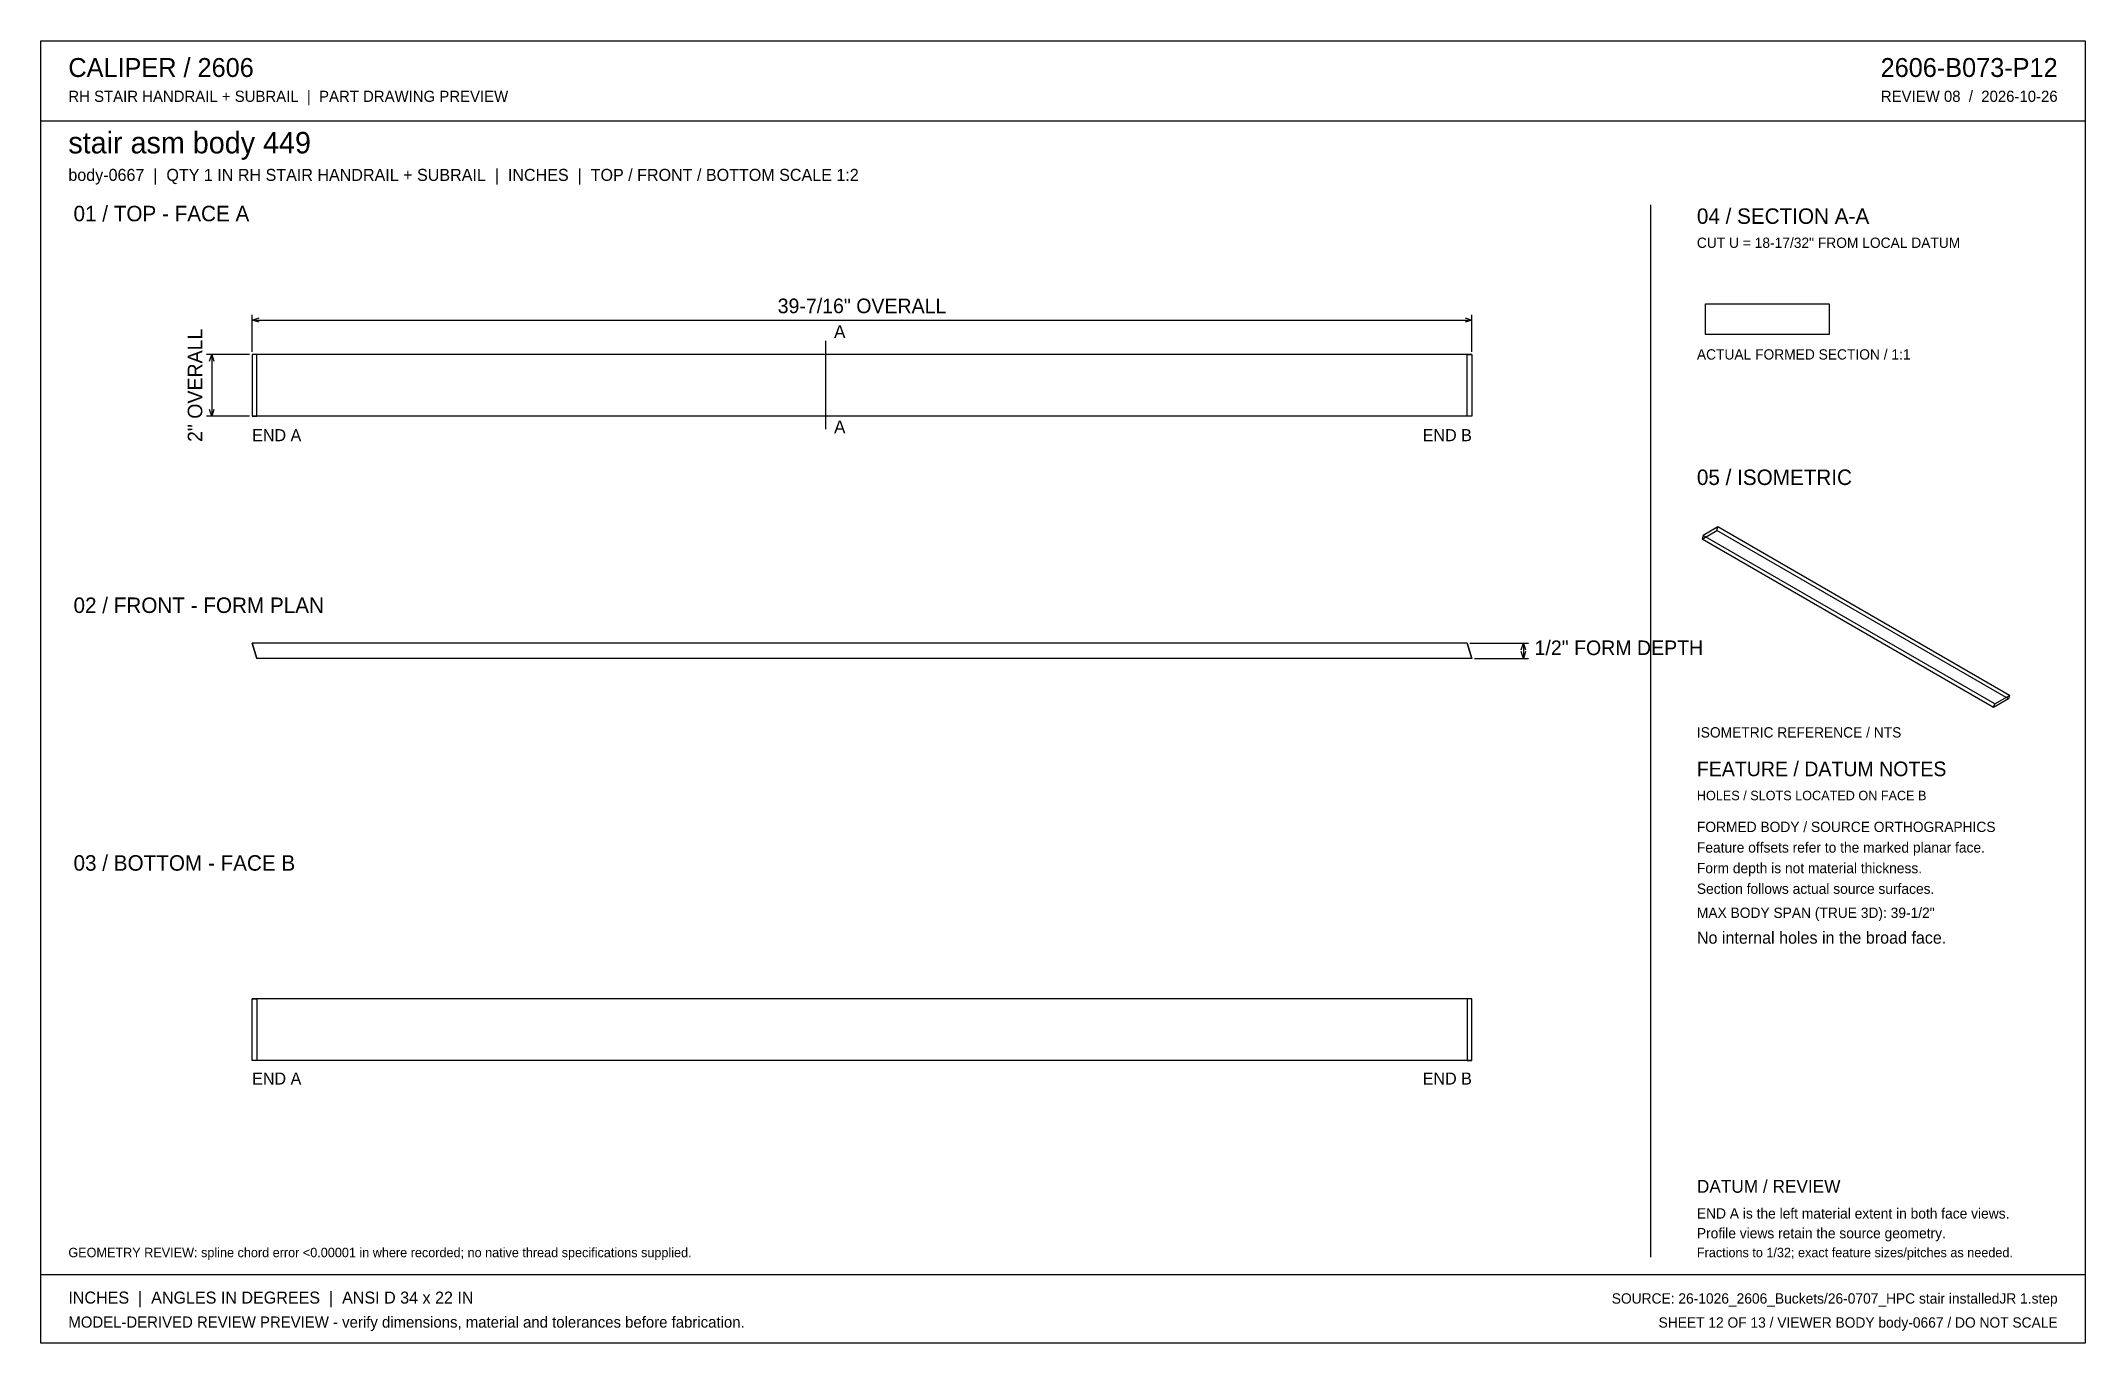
# Model space of a CAD drawing. Header units: inches. Extents: x 0.9 to 67.1, y 0.9 to 43.1.
import ezdxf
from ezdxf.enums import TextEntityAlignment as Align

# ---------------------------------------------------------------- set-up
doc = ezdxf.new("R2010")
doc.units = ezdxf.units.IN
doc.header["$MEASUREMENT"] = 0

msp = doc.modelspace()

# ---------------------------------------------------------------- linework, layer by layer
at = {"layer": 'ANNOTATION'}
for p, q in [((7.777, 33), (7.777, 34.194)), ((7.777, 34.028), (7.999, 34.097)), ((7.777, 34.028), (47.223, 34.028)), ((7.999, 33.958), (7.777, 34.028)), ((47.001, 34.097), (47.223, 34.028)), ((47.223, 34.028), (47.001, 33.958)), ((47.223, 33), (47.223, 34.194)), ((26.317, 33.361), (26.317, 30.5)), ((7.693, 32.917), (6.304, 32.917)), ((6.402, 32.694), (6.471, 32.917)), ((6.471, 32.917), (6.471, 30.917)), ((6.471, 32.917), (6.54, 32.694)), ((6.471, 30.917), (6.402, 31.139)), ((6.54, 31.139), (6.471, 30.917)), ((7.693, 30.917), (6.304, 30.917)), ((47.159, 23.583), (49.057, 23.583)), ((48.821, 23.361), (48.89, 23.583)), ((48.89, 23.083), (48.821, 23.306)), ((48.89, 23.583), (48.89, 23.083)), ((48.89, 23.583), (48.96, 23.361)), ((48.96, 23.306), (48.89, 23.083)), ((47.307, 23.083), (49.057, 23.083))]:
    msp.add_line(p, q, dxfattribs=at)
at = {"layer": 'OUTLINE'}
for p, q in [((0.944, 43.056), (67.056, 43.056)), ((0.944, 0.944), (0.944, 43.056)), ((67.056, 43.056), (67.056, 0.944)), ((0.944, 40.472), (67.056, 40.472)), ((53, 37.75), (53, 3.722)), ((54.778, 34.556), (58.778, 34.556)), ((54.778, 33.556), (54.778, 34.556)), ((58.778, 34.556), (58.778, 33.556)), ((58.778, 33.556), (54.778, 33.556)), ((47.076, 32.917), (7.777, 32.917)), ((7.777, 32.917), (7.777, 30.917)), ((7.924, 32.917), (7.777, 32.917)), ((7.924, 30.917), (7.924, 32.917)), ((47.223, 32.917), (7.924, 32.917)), ((47.076, 30.917), (47.076, 32.917)), ((47.076, 32.917), (47.223, 32.917)), ((47.223, 32.917), (47.223, 30.917)), ((47.076, 30.917), (7.777, 30.917)), ((7.777, 30.917), (7.924, 30.917)), ((47.223, 30.917), (7.924, 30.917)), ((47.223, 30.917), (47.076, 30.917)), ((54.667, 26.941), (55.147, 27.218)), ((55.182, 27.336), (54.702, 27.059)), ((55.147, 27.218), (55.182, 27.336)), ((64.576, 21.774), (55.147, 27.218)), ((64.611, 21.892), (55.182, 27.336)), ((54.702, 27.059), (54.667, 26.941)), ((64.096, 21.497), (54.667, 26.941)), ((64.131, 21.615), (54.702, 27.059)), ((47.076, 23.583), (7.777, 23.583)), ((47.076, 23.583), (7.777, 23.583)), ((7.777, 23.583), (7.924, 23.083)), ((7.924, 23.083), (7.777, 23.583)), ((47.076, 23.583), (47.223, 23.083)), ((47.223, 23.083), (47.076, 23.583)), ((47.223, 23.083), (7.924, 23.083)), ((47.223, 23.083), (7.924, 23.083)), ((64.131, 21.615), (64.611, 21.892)), ((64.611, 21.892), (64.576, 21.774)), ((64.576, 21.774), (64.096, 21.497)), ((64.096, 21.497), (64.131, 21.615)), ((7.777, 10.083), (7.777, 12.083)), ((47.076, 12.083), (7.777, 12.083)), ((7.777, 12.083), (7.924, 12.083)), ((7.924, 12.083), (7.924, 10.083)), ((47.223, 12.083), (7.924, 12.083)), ((47.076, 12.083), (47.076, 10.083)), ((47.223, 12.083), (47.076, 12.083)), ((47.223, 10.083), (47.223, 12.083)), ((47.076, 10.083), (7.777, 10.083)), ((7.924, 10.083), (7.777, 10.083)), ((47.223, 10.083), (7.924, 10.083)), ((47.076, 10.083), (47.223, 10.083)), ((0.944, 3.167), (67.056, 3.167)), ((67.056, 0.944), (0.944, 0.944))]:
    msp.add_line(p, q, dxfattribs=at)

# ---------------------------------------------------------------- texts
at = {"layer": 'ANNOTATION'}
for s, height, p in [('CALIPER / 2606', 0.61111, (1.833, 41.889)), ('RH STAIR HANDRAIL + SUBRAIL  |  PART DRAWING PREVIEW', 0.36111, (1.833, 41.083)), ('stair asm body 449', 0.69444, (1.833, 39.417)), ('body-0667  |  QTY 1 IN RH STAIR HANDRAIL + SUBRAIL  |  INCHES  |  TOP / FRONT / BOTTOM SCALE 1:2', 0.38889, (1.833, 38.528)), ('01 / TOP - FACE A', 0.5, (2, 37.222)), ('04 / SECTION A-A', 0.5, (54.5, 37.139)), ('CUT U = 18-17/32" FROM LOCAL DATUM', 0.33333, (54.5, 36.361)), ('A', 0.417, (26.594, 33.444)), ('ACTUAL FORMED SECTION / 1:1', 0.33333, (54.5, 32.75)), ('END A', 0.3889, (7.777, 30.111)), ('A', 0.417, (26.594, 30.361)), ('05 / ISOMETRIC', 0.5, (54.5, 28.694)), ('02 / FRONT - FORM PLAN', 0.5, (2, 24.556)), ('1/2" FORM DEPTH', 0.47222, (49.251, 23.194)), ('ISOMETRIC REFERENCE / NTS', 0.33333, (54.5, 20.528)), ('FEATURE / DATUM NOTES', 0.47222, (54.5, 19.278)), ('HOLES / SLOTS LOCATED ON FACE B', 0.30556, (54.5, 18.5)), ('FORMED BODY / SOURCE ORTHOGRAPHICS', 0.33333, (54.5, 17.472)), ('03 / BOTTOM - FACE B', 0.5, (2, 16.222)), ('Feature offsets refer to the marked planar face.', 0.33333, (54.5, 16.806)), ('Form depth is not material thickness.', 0.33333, (54.5, 16.139)), ('Section follows actual source surfaces.', 0.33333, (54.5, 15.472)), ('MAX BODY SPAN (TRUE 3D): 39-1/2"', 0.33333, (54.5, 14.694)), ('No internal holes in the broad face.', 0.38889, (54.5, 13.861)), ('END A', 0.3889, (7.777, 9.306)), ('DATUM / REVIEW', 0.41667, (54.5, 5.806)), ('END A is the left material extent in both face views.', 0.33333, (54.5, 4.972)), ('Profile views retain the source geometry.', 0.33333, (54.5, 4.333)), ('GEOMETRY REVIEW: spline chord error <0.00001 in where recorded; no native thread specifications supplied.', 0.305556, (1.833, 3.722)), ('Fractions to 1/32; exact feature sizes/pitches as needed.', 0.30556, (54.5, 3.722)), ('INCHES  |  ANGLES IN DEGREES  |  ANSI D 34 x 22 IN', 0.38889, (1.833, 2.222)), ('MODEL-DERIVED REVIEW PREVIEW - verify dimensions, material and tolerances before fabrication.', 0.36111, (1.833, 1.444))]:
    msp.add_text(s, height=height, dxfattribs=at).set_placement(p)
for s, height, p in [('2606-B073-P12', 0.61111, (66.167, 41.889)), ('REVIEW 08  /  2026-10-26', 0.36111, (66.167, 41.083)), ('END B', 0.3889, (47.223, 30.111)), ('END B', 0.3889, (47.223, 9.306)), ('SOURCE: 26-1026_2606_Buckets/26-0707_HPC stair installedJR 1.step', 0.33333, (66.167, 2.222)), ('SHEET 12 OF 13 / VIEWER BODY body-0667 / DO NOT SCALE', 0.33333, (66.167, 1.444))]:
    msp.add_text(s, height=height, dxfattribs=at).set_placement(p, align=Align.RIGHT)
msp.add_text('39-7/16" OVERALL', height=0.47222, dxfattribs=at).set_placement((27.5, 34.25), align=Align.CENTER)
msp.add_text('2" OVERALL', height=0.4722, rotation=90, dxfattribs=at).set_placement((6.165, 31.917), align=Align.CENTER)

doc.saveas('drawing.dxf')
